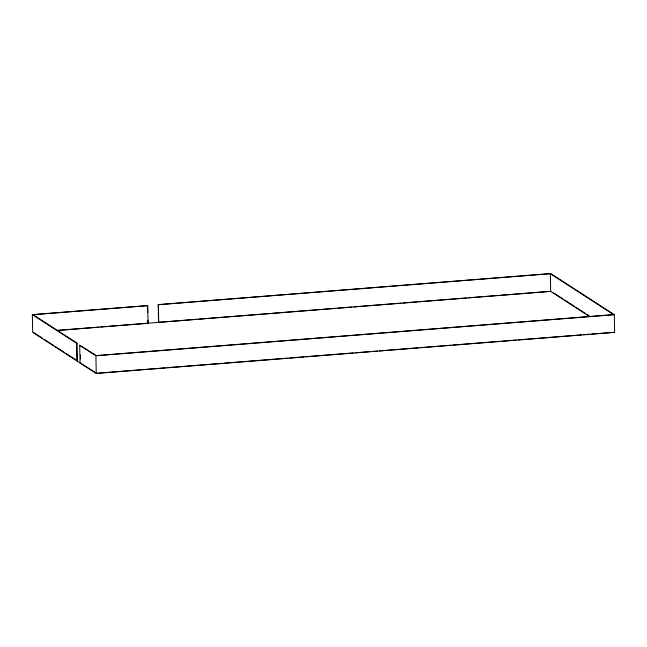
<?xml version="1.0" encoding="UTF-8"?>
<svg xmlns="http://www.w3.org/2000/svg" width="647" height="647" viewBox="0 0 647 647"><rect width="100%" height="100%" fill="white"/><g stroke="black" fill="none" stroke-linecap="round" stroke-linejoin="round"><path stroke-width="0.97" d="M589.457 316.48L550.686 291.401L158.547 322.352L158.208 304.664L550.751 273.56L614.31 314.677L614.65 332.364L96.249 373.44L32.69 332.323L32.35 314.636L147.726 305.619L148.066 323.306L56.564 330.552M147.726 305.619L33.102 314.701L77.074 343.153L77.405 360.832L76.831 360.88L76.492 343.193L32.35 314.636M158.208 304.664L550.346 273.721L613.558 314.612L96.314 355.599L79.718 345.28L80.058 362.959L96.654 373.279L140.933 369.769M57.737 330.334L98.805 327.083M100.811 326.921L106.82 326.444M108.825 326.29L196.793 319.319M198.807 319.157L204.848 318.68M206.862 318.518L270.268 313.496M272.282 313.334L335.696 308.312M337.71 308.15L351.798 307.034M353.812 306.872L401.116 303.128M403.13 302.966L417.226 301.85M419.232 301.696L466.544 297.943M468.557 297.782L482.646 296.666M484.66 296.512L498.748 295.388M500.762 295.234L548.074 291.482M76.492 343.193L77.074 343.153M79.718 345.28L95.91 355.753L614.31 314.677M142.938 369.615L157.027 368.499M159.041 368.337L165.082 367.86M167.096 367.698L222.439 363.315M224.452 363.153L287.85 358.131M289.864 357.969L303.953 356.853M305.966 356.699L353.262 352.947M355.276 352.785L369.364 351.669M371.378 351.515L377.411 351.038M379.425 350.876L418.674 347.762M420.687 347.609L434.776 346.493M436.79 346.331L450.878 345.215M452.892 345.053L500.188 341.309M502.201 341.147L516.29 340.031M518.296 339.869L581.702 334.847M583.707 334.685L589.749 334.208M591.762 334.054L613.898 332.299M553.63 292.889L562.955 298.922M564.653 300.014L573.97 306.047M575.668 307.147L584.985 313.172M586.683 314.272L589.223 315.914M148.066 323.306L147.831 320.249M33.442 332.388L42.742 338.405M44.433 339.497L53.733 345.514M55.424 346.614L64.724 352.631M66.415 353.723L75.715 359.74M550.346 273.721L550.686 291.401M158.378 304.777L158.717 322.465M147.548 305.505L147.686 312.388M95.91 355.753L96.249 373.44M80.479 355.057L80.551 358.988"/></g></svg>
